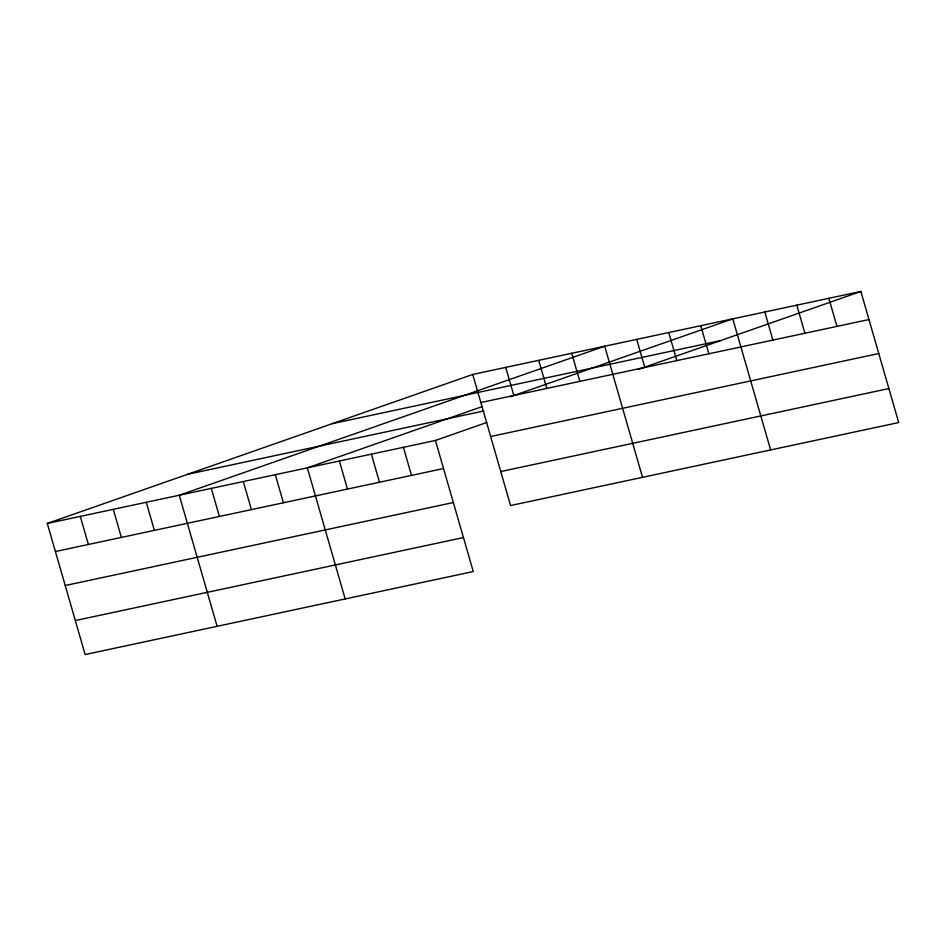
<?xml version="1.0" encoding="UTF-8"?>
<svg xmlns="http://www.w3.org/2000/svg" width="946" height="946" viewBox="0 0 946 946"><rect width="100%" height="100%" fill="white"/><g stroke="black" fill="none" stroke-linecap="round" stroke-linejoin="round"><path stroke-width="1.42" d="M47.3 523.445L435.432 440.458L473.26 571.55L85.14 654.537L47.3 523.445L472.74 374.45L860.86 291.463L898.7 422.555L510.568 505.542L472.74 374.45M482.507 406.496L307.344 467.844L345.184 598.936M510.332 396.752L732.783 318.849L770.623 449.941M435.432 440.458L486.729 422.495M638.408 369.366L860.86 291.463M332.342 423.619L720.474 340.631M480.84 402.535L868.972 319.547M187.698 474.277L483.938 410.942M490.655 436.52L878.775 353.532M55.412 551.53L443.532 468.542M500.765 471.546L888.885 388.558M65.215 585.527L453.347 502.539M75.325 620.552L463.457 537.565M828.838 298.309L836.95 326.394M796.816 305.156L804.928 333.24M764.806 312.003L772.906 340.087M700.761 325.696L708.861 353.78M668.739 332.543L676.851 360.627M636.717 339.389L644.829 367.474M642.535 477.328L604.695 346.224L179.267 495.231L217.107 626.323M571.703 353.284L579.815 381.368M538.712 360.343L546.823 388.428M505.732 367.391L513.832 395.475M403.41 447.304L411.51 475.389M371.388 454.151L379.488 482.235M339.366 460.998L347.478 489.082M275.321 474.691L283.433 502.775M243.299 481.538L251.411 509.622M211.289 488.384L219.389 516.469M146.275 502.291L154.375 530.375M113.284 509.338L121.384 537.423M80.292 516.398L88.392 544.482"/></g></svg>
